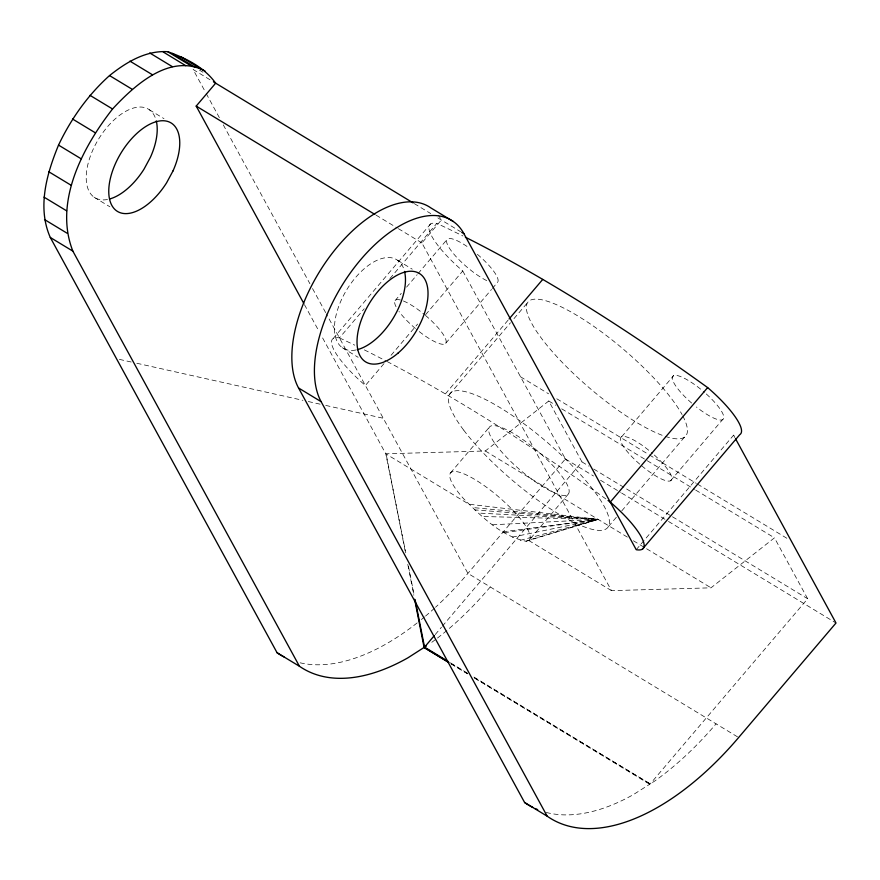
<?xml version="1.0" encoding="UTF-8"?>
<svg xmlns="http://www.w3.org/2000/svg" width="880" height="880" viewBox="0 0 880 880"><rect width="100%" height="100%" fill="white"/><g stroke="black" fill="none" stroke-linecap="round" stroke-linejoin="round"><path stroke-width="0.66" stroke-dasharray="4.4 3.3" d="M333.256 338.426L430.628 223.905M737.495 736.835L467.918 573.397L365.387 385.495A56.067 13.948 40.4 0 1 339.438 337.898L364.232 308.748M389.895 278.564L436.821 223.388A716.507 178.244 40.4 0 1 462.913 235.983M546.238 812.438A235.598 123.992 -58.8 0 0 633.347 794.629L650.21 783.915L807.664 598.752L774.455 537.834L711.007 587.818L611.468 590.645L421.894 242.924L441.364 220.022A113.817 59.895 -58.8 0 0 438.339 215.281M395.131 300.575L401.291 293.326M406.582 287.122L417.142 274.692M418.022 273.658L447.062 239.503M383.977 363.627L365.387 385.495L326.315 313.83M391.061 355.3L417.615 324.071M425.579 314.699L462.759 270.974A56.067 13.948 40.4 0 1 436.821 223.388M445.72 343.299L491.491 289.476M492.371 288.431L497.651 282.227M445.357 393.921L508.211 320.012M449.361 394.614L510.444 322.784M513.986 318.615L527.263 302.995M450.494 472.945L489.434 427.13M435.215 634.568L441.441 627.242M442.332 626.197L581.977 461.912L548.757 400.994L485.32 450.978L385.781 453.805L321.497 335.896M529.463 539.781A51.733 12.87 40.4 0 0 477.125 480.887A51.733 12.87 40.4 0 0 463.331 498.41C481.096 516.076 500.687 536.063 526.053 541.255L529.463 539.781L568.414 493.966M621.687 436.744L673.618 375.661M608.498 526.493L616.462 517.121M621.775 510.873L686.389 434.885M670.549 480.81L722.48 419.727M636.218 549.692L733.59 435.182A56.067 13.948 40.4 0 0 737.209 435.424M462.759 270.974L565.411 458.953L467.918 573.397A234.696 123.519 -58.8 0 1 435.523 607.266M474.485 677.897L650.21 783.915L654.489 781.198A235.598 123.992 -58.8 0 0 716.056 723.844M526.053 541.255L598.158 519.398L468.908 504.207L385.781 453.805L405.779 552.805M520.19 540.364L598.158 519.398L472.065 507.485M512.27 537.141L598.158 519.398L474.727 509.894M504.328 532.686L598.158 519.398L478.236 513.062M502.821 531.828L598.158 519.398L528.363 540.254L611.468 590.645M492.503 524.788L598.158 519.398L482.009 516.483M119.405 359.381L131.461 362.076M136.818 363.264L302.94 400.334M308.297 401.533L320.353 404.228M325.721 405.416L383.317 418.275M451.055 663.762L467.456 673.662M199.529 70.169L202.917 72.226M210.023 79.761L193.105 69.498L205.579 92.367M414.326 203.632L430.782 213.609M437.844 217.888L460.548 231.649M376.046 215.127L397.21 227.964M398.376 228.668L421.894 242.924M149.314 109.769L163.988 118.657M397.573 260.282L412.247 269.181M520.432 376.739L548.57 393.8M556.776 398.772L648.219 454.223M649.396 454.927L696.289 483.362M697.466 484.077L787.732 538.802M548.757 400.994L555.819 405.273M561.693 408.837L694.518 489.368M695.695 490.083L774.455 537.834M581.977 461.912L589.028 466.191M593.725 469.04L671.308 516.076M672.485 516.791L807.664 598.752M565.411 458.953L593.527 475.992M600.556 480.26L620.466 492.327M621.632 493.042L667.315 520.74M668.492 521.455L834.834 622.303M94.083 197.197L109.879 206.778M342.342 347.721L358.138 357.302M485.32 450.978L627.55 537.218M633.424 540.782L711.007 587.818M450.406 662.805L468.039 673.486M473.913 677.05L650.21 783.915M451.143 663.894L467.599 673.871M474.65 678.15L649.814 784.333M733.59 435.182L734.899 437.58M206.228 93.577L219.351 117.645M223.289 124.872L309.914 283.734M312.532 288.552L325.655 312.62M304.436 304.612L318.868 331.078M408.452 566.28L414.084 594.572M386.474 455.774L405.416 552.31M407.792 564.377L413.842 595.221M339.438 337.898A716.507 178.244 40.4 0 1 354.739 345.169M364.331 349.888A716.507 178.244 40.4 0 1 386.034 360.976M387.211 361.592A716.507 178.244 40.4 0 1 605.847 498.916M682.781 415.91A103.466 25.74 40.4 0 1 592.801 390.786A103.466 25.74 40.4 0 1 544.687 300.454A103.466 25.74 40.4 0 1 682.055 414.557M486.706 280.61A33.11 8.239 40.4 0 1 448.14 246.004A33.11 8.239 40.4 0 1 469.524 248.193M477.356 254.298A33.11 8.239 40.4 0 1 495.495 283.195M706.288 393.965A33.11 8.239 40.4 0 1 723.349 419.056A33.11 8.239 40.4 0 1 696.421 407.011M691.658 403.062A33.11 8.239 40.4 0 1 673.068 376.002A33.11 8.239 40.4 0 1 704.44 392.337M425.425 315.381A33.11 8.239 40.4 0 1 445.808 343.178A33.11 8.239 40.4 0 1 416.372 329.285M415.426 328.504A33.11 8.239 40.4 0 1 399.003 311.476M396.022 306.713A33.11 8.239 40.4 0 1 401.016 300.157M403.403 300.993A33.11 8.239 40.4 0 1 424.479 314.589M654.346 455.037A33.11 8.239 40.4 0 1 670.967 480.557A33.11 8.239 40.4 0 1 640.662 464.948M639.727 464.145A33.11 8.239 40.4 0 1 621.137 437.085A33.11 8.239 40.4 0 1 652.509 453.409M434.544 608.168A234.696 123.519 -58.8 0 1 425.557 616.055M424.512 616.935A234.696 123.519 -58.8 0 1 421.377 619.531M417.175 622.897A234.696 123.519 -58.8 0 1 298.694 662.464M490.281 586.938A234.696 123.519 -58.8 0 1 447.92 629.596M446.886 630.476A234.696 123.519 -58.8 0 1 436.392 638.88M435.336 639.672A234.696 123.519 -58.8 0 1 431.134 642.796M107.514 199.485A51.733 27.225 -58.8 0 1 98.439 139.337A51.733 27.225 -58.8 0 1 155.947 119.68M355.784 350.009A51.733 27.225 -58.8 0 1 346.687 289.861A51.733 27.225 -58.8 0 1 404.206 270.193M463.727 430.177A103.466 25.74 40.4 0 0 602.514 530.2A103.466 25.74 40.4 0 0 520.553 421.278A103.466 25.74 40.4 0 0 463.727 430.177M495.374 444.081A51.733 12.87 40.4 0 0 565.004 495.451A51.733 12.87 40.4 0 0 526.405 442.123A51.733 12.87 40.4 0 0 495.374 444.081"/><path stroke-width="1.32" d="M426.338 646.008L407.968 657.789A234.696 123.519 -58.8 0 1 299.442 666.259L277.068 652.729L50.292 237.468C37.048 207.515 46.684 173.855 58.531 145.101C70.983 118.921 87.912 94.974 109.538 75.57C126.17 62.337 145.607 50.369 167.684 51.678C185.812 58.124 204.226 67.155 215.666 83.182L196.196 106.095L303.787 303.413M299.442 666.259L72.864 251.141C53.581 202.114 82.709 147.257 112.552 108.988C134.805 85.008 170.192 52.723 205.018 70.983M509.091 318.967L542.74 279.411M448.052 661.375L424.545 647.13L434.335 635.613M461.681 232.342L463.936 233.706L636.218 549.692A56.067 13.948 40.4 0 0 610.269 502.095L707.641 387.585A716.507 178.244 40.4 0 0 465.344 237.193M642.4 549.175L739.772 434.654A56.067 13.948 40.4 0 0 707.641 387.585M414.634 599.236L424.105 647.504L448.712 662.354M453.288 221.518L430.727 207.834A113.817 59.895 -58.8 0 0 329.197 257.29A113.817 59.895 -58.8 0 0 298.551 387.981L524.612 802.505L547.184 816.189A235.598 123.992 -58.8 0 0 738.628 737.528L836 623.007L735.559 438.779M180.62 56.606L203.159 70.279M195.415 66.066L197.67 67.441M172.315 53.438L194.876 67.122M167.684 51.678L190.245 65.351M213.411 81.818L413.149 202.917M149.765 52.976L172.326 66.649M129.932 61.127L152.504 74.8M196.196 106.095L374.869 214.423M109.538 75.57L132.11 89.243M89.98 95.326L112.552 108.988M72.578 119.042L95.161 132.704M58.531 145.101L81.103 158.774M48.774 171.743L71.357 185.405M44 197.131L66.583 210.804M44.517 219.549L67.1 233.222M50.292 237.468L72.864 251.141M298.551 387.981L321.112 401.665L547.184 816.189M424.105 647.504L448.789 662.475M163.24 51.997L185.746 65.681M415.162 599.962L424.545 647.13M321.112 401.665A113.817 59.895 -58.8 0 1 360.811 259.512A113.817 59.895 -58.8 0 1 463.936 233.706M608.058 500.511A716.507 178.244 40.4 0 1 610.269 502.095M283.998 656.898A234.696 123.519 -58.8 0 1 277.068 652.729M537.691 809.611A235.598 123.992 -58.8 0 1 535.194 808.544M532.741 807.367A235.598 123.992 -58.8 0 1 524.612 802.505M156.277 120.901A51.733 27.225 -58.8 0 1 150.414 157.3L144.023 169.147A51.733 27.225 -58.8 0 1 110.022 198.88M404.536 271.414A51.733 27.225 -58.8 0 1 393.305 318.01A51.733 27.225 -58.8 0 1 357.203 349.69M172.975 170.973L166.595 182.82A51.733 27.225 -58.8 0 1 109.802 200.167A51.733 27.225 -58.8 0 1 151.074 123.607A51.733 27.225 -58.8 0 1 172.975 170.973M398.057 353.1A51.733 27.225 -58.8 0 0 420.145 273.966A51.733 27.225 -58.8 0 0 359.381 325.985A51.733 27.225 -58.8 0 0 398.057 353.1"/></g></svg>
